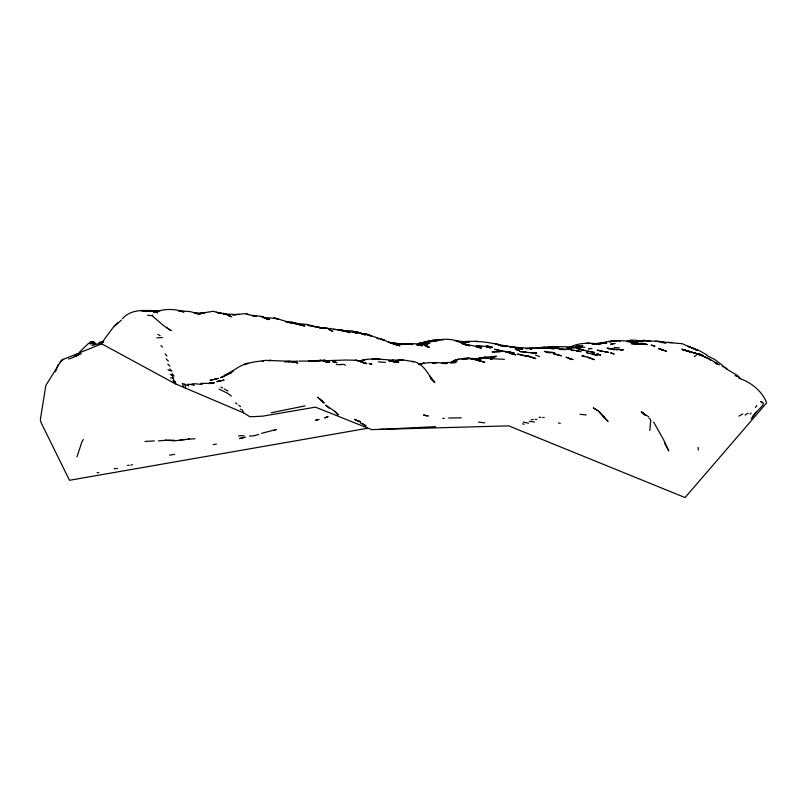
<?xml version="1.0" encoding="UTF-8"?>
<svg xmlns="http://www.w3.org/2000/svg" width="807" height="807" viewBox="0 0 807 807"><rect width="100%" height="100%" fill="white"/><g stroke="black" fill="none" stroke-linecap="round" stroke-linejoin="round"><path stroke-width="1.21" d="M649.817 430.504L650.724 420.447M76.998 456.853L81.88 441.893L83.373 439.462M55.461 371.795L58.245 364.502M739.333 378.412C750.833 382.044 762.383 391.334 766.65 402.885L685.062 497.566L508.723 425.864L371.634 429.627L315.466 407.152L262.356 416.2L249.908 416.755L243.512 412.811L175.149 383.708L102.519 344.276L100.361 344.377L61.675 360.013L45.868 385.403L40.35 419.519L40.915 422.283L69.503 480.286L367.599 428.255M756.845 405.528L755.413 407.474M756.32 411.984L751.186 418.914M750.157 414.142L751.055 413.063M752.356 416.664L762.554 405.487L763.533 403.197L760.708 401.493L762.232 402.239M122.452 318.674C130.946 308.93 145.068 309.888 156.709 311.492L151.575 311.018L159.988 310.816M114.039 326.25L118.195 322.427M79.409 352.195L88.094 343.843L91.201 341.543L93.309 341.926M121.433 320.046L113.101 327.501L101.591 343.086L103.76 341.331L101.42 342.703L103.125 342.148M60.071 362.01L63.582 359.226M738.849 416.119L742.854 413.93M147.57 315.325L151.988 315.598L152.816 314.992M450.326 362.797C459.183 357.017 470.804 357.905 480.801 359.438L476.503 358.822M694.212 356.492L696.199 355.433M748.23 413.174L745.083 415.08M451.002 362.555L452.888 361.425L451.627 362.121M450.629 362.726L457.266 359.508L451.94 361.808M80.165 353.617L73.235 357.43L68.454 359.054M233.284 371.25L225.415 375.265L240.234 366.156L246.034 363.765L253.953 361.99L265.725 360.346L294.969 361.445L291.801 361.98M77.997 355.019L75.444 356.371L77.936 355.08M231.599 372.259L224.84 375.104L226.646 374.559M228.462 373.944L231.589 372.461M569.187 347.646C578.145 342.672 588.474 342.733 598.33 343.893L592.106 344.206M419.337 343.389L417.481 343.974L421.173 342.864L417.623 343.913M74.224 356.523L81.154 353.668M188.243 438.917L189.363 438.423M361.445 360.638L365.46 359.458L361.445 360.638C371.654 357.35 382.629 359.851 393.14 360.083M570.287 347.434L572.456 346.546L571.326 346.96M429.092 341.775L435.023 340.715L421.284 344.145M595.969 344.286L599.672 343.419L594.537 344.206M452.878 362.333L451.476 362.878L456.772 361.516L452.112 362.525M530.875 348.906L531.389 348.715M426.812 342.279L421.103 344.115M420.881 344.317L427.841 342.097L422.162 343.943M621.219 350.329L623.579 349.542L620.613 350.036M417.481 343.974L435.487 339.727L443.204 339.959M531.853 348.553L529.997 349.159L532.186 348.563M274.319 430.081L276.307 429.485L261.589 433.339M258.744 434.398L253.701 435.871L249.484 436.002M627.442 341.25L630.519 340.413L628.3 340.988M262.174 361.092L263.889 360.638L263.082 360.83M208.882 383.658L214.117 382.841L209.184 383.204M479.721 358.379L485.229 357.249L477.683 358.792M419.862 364.028L423.988 363.18L419.862 364.028C428.578 362.05 437.767 362.242 446.574 363.564L442.095 363.443M627.917 341.23L632.466 340.423M98.888 343.157L102.963 342.128M231.135 372.652L229.46 373.076L231.256 372.733M629.964 340.705L628.078 341.179L632.123 340.443M271.283 412.73L305.066 405.871M617.829 340.594L620.25 340.786L614.732 341.109L616.276 341.089M245.469 437.132L239.649 438.534L243.764 437.545M292.366 361.768L297.722 361.022M570.549 347.323L571.87 347.01M627.745 340.988L632.88 340.14L644.47 340.978M628.592 340.786L630.892 340.251M480.609 358.56L488.709 357.511L474.123 358.752M157.94 311.139C166.363 308.698 175.674 308.93 183.905 311.966L178.559 311.008M298.993 361.122L320.682 360.981M192.671 384.051L190.623 384.505L194.215 385.191L192.671 384.051L194.981 383.728L202.103 384.505M421.688 344.246L428.638 343.116L416.331 344.539L419.973 343.974M482.364 358.046L478.561 358.58L485.249 357.098L494.409 356.855L491.342 357.138M538.652 348.231L540.589 347.837L539.167 347.999M645.822 341.159L658.018 341.129L665.946 342.995L660.187 342.027M200.217 313.449L213.139 311.29L221.653 313.469L219.171 312.834M479.772 358.5L483.958 357.662M418.551 364.361L420.608 363.947L418.793 364.3M202.759 313.53L204.554 313.187L195.233 312.894M437.676 340.867L426.943 341.734L438.625 340.14L433.924 340.958C443.325 338.385 453.605 338.405 462.28 343.338L461.11 342.904L469.704 345.588L468.01 345.154M174.635 454.371L169.561 455.158M130.815 465.054L132.479 464.741M418.268 364.169L422.011 363.584M463.823 358.722L469.351 358.459L461.705 358.732L468.928 358.671M462.179 359.014L466.133 358.469M340.393 364.431L344.206 364.421L345.366 365.4M184.985 439.583L173.727 440.884L168.855 440.289M626.989 341.744L629.904 341.25L627.987 341.553M600.741 343.066L611.595 340.816L615.479 340.847M448.672 418.036L461.211 417.804M326.109 361.334L328.711 362.444L320.561 360.315L310.584 361.153L323.99 360.245L329.528 361.475L323.99 360.245L327.4 360.739L324.939 360.729L345.86 360.013L356.482 360.295L362.303 361.455L360.618 361.334M593.538 344.266L603.555 343.217L594.103 344.256M525.982 348.785L542.193 347.585L540.216 347.646M427.307 341.684L429.385 341.361M639.487 343.651L635.513 343.772L642.11 343.237L647.264 344.65L644.743 343.923L646.014 344.256L631.256 343.6L635.27 344.276M598.501 343.611L602.446 342.995L592.974 343.782M543.666 348.14L549.073 348.029M371.926 359.428L380.319 359.367L372.713 359.256M216.417 444.153L213.098 444.607M397.659 344.185L412.468 344.105M406.657 344.034L415.121 343.701L422.374 345.86L417.118 344.66M554.843 347.403L558.868 347.01L547.56 346.929L538.804 347.767L542.788 347.494M483.332 357.915L486.268 357.501M200.943 313.53L203.556 313.166L200.257 313.55M453.423 362.807L455.662 362.514L447.643 362.474L441.56 363.402M311.22 361.163L313.328 360.89L310.584 361.153M141.84 311.149L147.631 310.917L143 311.099M636.723 344.175L643.441 343.873M418.218 344.71L419.136 344.609L416.866 344.871L419.559 344.549M595.011 343.994L597.412 343.711M531.278 419.721L533.256 419.489M421.809 344.942L427.871 344.266L417.542 344.448M99.483 343.53L91.907 345.507L95.872 343.217L89.95 343.792L94.57 342.158L91.201 341.543M117.449 468.403L114.029 468.796M539.429 347.817L544.725 347.181M211.848 383.093L214.117 382.841M467.344 341.512L463.773 342.017L469.603 341.684L467.818 341.543M642.372 340.372L644.803 340.483L636.299 340.816M419.065 364.593L421.183 364.371L419.277 364.512M180.062 439.936L194.931 438.726M154.288 440.925L145.048 441.449M406.092 344.145L412.71 344.528L408.957 343.863L396.822 343.933M238.983 314.367L232.759 314.891L244.763 313.681L256.535 316.505L251.875 315.668M598.723 343.752L601.144 343.52M478.561 358.58L479.146 358.52M238.489 435.941L240.244 435.78M385.03 429.173L380.057 429.223M492.573 356.664L496.517 356.341L490.858 356.815L494.812 356.452M539.005 417.39L540.791 417.219M97.092 472.72L98.827 472.569M396.348 360.759L401.604 360.225L392.666 360.053M442.791 418.47L444.304 418.339M127.425 465.417L129.15 465.276M432.441 340.968L430.847 341.099M533.286 348.301L520.253 347.736L505.343 346.011M396.923 360.699L399.051 360.527L395.46 360.668L403.086 359.962L413.598 361.657L412.084 361.465C421.113 362 426.429 370.806 430.867 377.636L429.526 375.638M527.627 348.483L539.732 348.099M739.202 377.505L738.556 377.555L740.271 378.544L738.778 376.778L736.014 375.618L737.86 375.739L726.825 369.192M446.796 363.311L444.899 363.432L447.058 363.301M262.598 317.464L275.873 318.362L289.945 322.487L285.88 321.711L297.44 324.061L288.845 322.578M579.981 414.314L586.255 414.949M386.694 429.052L435.679 426.661M200.842 383.365L207.843 383.345M627.311 341.351L638.347 341.825L634.161 342.158M605.149 343.106L604.362 343.157L606.753 343.015L600.368 343.59L602.022 343.59M287.1 322.104L292.709 322.296L298.136 323.93L295.745 323.415M156.84 337.871L162.449 337.558M584.883 347.313L561.238 346.677L547.913 347.413M158.354 440.894L166.898 440.198M174.423 440.249L165.324 440.239M425.945 343.348L429.647 343.177L428.305 343.237M542.112 348.331L540.478 348.412L547.549 347.746L570.509 349.592L580.949 351.63L577.489 351.005M340.877 364.794L336.408 364.461M99.19 342.249L102.741 342.087M236.572 314.508L223.62 314.024M567.926 347.635L572.032 348.17L566.453 347.666L568.501 347.615M559.392 349.461L562.893 349.492L560.865 349.421M505.232 351.923L511.164 352.336L507.744 351.731L506.08 351.66L514.301 353.184L494.58 349.3L502.741 351.57L500.32 351.005M253.005 315.376L261.175 316.405L268.62 319.612L264.202 317.565L269.619 319.32L264.282 318.22L265.735 318.402M461.523 342.148L463.319 342.107L461.322 342.097M467.354 358.56L462.966 358.651L468.605 358.227L472.741 359.266L470.975 358.893M621.995 349.895L622.792 349.885L610.364 348.765L612.715 349.028M504.375 359.327L487.307 358.429M339.051 330.315L352.175 330.941L357.945 332.373L355.887 331.667M640.536 340.756L638.64 340.786L643.28 340.958M461.14 342.36L468.837 342.148L455.168 340.796M529.372 421.335L534.446 421.99M638.256 343.691L642.16 343.853M427.024 416.019L423.534 415.02L428.608 415.998M572.859 347.938L579.164 347.857M438.978 340.342L436.537 340.332L438.796 340.352M458.003 341.684L464.338 341.664L462.633 341.714C475.111 340.604 488.185 341.855 500.239 345.144L498.575 344.791M390.891 342.783L395.248 342.904L400.333 344.266L398.113 343.863M304.875 324.747L303.2 324.707L303.886 324.807M289.057 361.829L284.548 361.718L289.602 361.264L297.773 362.928L294.787 362.242L297.258 362.535L295.372 362.313M548.589 347.797L547.973 347.777L551.978 348.392L542.566 347.696L551.373 348.221M644.279 340.453L650.361 341.018M655.334 341.311L682.389 343.752L697.752 350.571L695.392 349.411M179.194 310.796L190.371 311.623L200.086 314.427L194.769 313.076M478.511 422.061L484.765 422.848M511.275 347.06L514.927 347.282M667.853 342.42L672.493 342.612M619.403 340.725L628.703 341.018L636.148 342.864L631.427 342.148M535.162 419.458L536.867 419.519M629.127 341.462L629.813 341.492M663.778 342.491L660.812 342.37L663.142 342.622M333.594 329.427L337.659 329.629M399.102 344.175L397.548 344.105L400.484 343.762L396.822 343.651M548.003 352.76L554.379 352.598L544.392 351.408L547.096 352.417M565.808 349.703L562.318 349.471M524.096 355.826L529.2 356.462L517.519 354.102L523.279 355.554M636.693 341.926L637.298 341.956L635.099 341.805M619.443 347.948L614.329 347.424M522.21 348.099L516.783 347.514M311.391 326.189L324.817 328.288L320.177 327.743M288.452 361.818L290.681 361.97M506.836 346.425L500.784 345.608L505.374 346.163M319.794 327.662L327.592 328.267M511.235 347.242L513.05 347.373M613.27 349.381L612.281 349.3L614.732 349.794M476.14 341.482L475.252 341.401L477.774 341.633M587.092 351.317L588.606 351.448M586.8 343.076L590.623 343.419M542.677 417.441L544.221 417.582M614.218 349.179L607.066 348.13L609.396 348.876L608.024 348.442M170.549 377.868L173.101 378.12L173.777 380.319L175.613 382.407L173.051 380.965L175.946 383.991M526.073 352.074L519.829 351.539L534.839 353.143L530.32 352.518M385.353 362.444L378.392 361.829M339.001 330.224L347.05 331.314L350.258 332.686L339.293 329.75M486.55 347.171L491.049 347.867L485.098 346.354L476.362 345.749L482.374 346.657M476.17 346.919L481.386 348.13L475.03 346.112L464.943 344.276M224.124 314.115L228.805 314.901L216.569 312.44M216.357 312.42L221.017 313.086L220.513 312.995M329.347 328.348L345.436 331.203M244.188 435.871L241.051 435.609M576.601 350.995L578.932 351.287M516.773 347.978L518.558 348.21M495.155 344.004L507.109 346.485L504.849 346.052M293.345 323.022L294.979 323.234L292.527 322.992L307.084 324.515L321.811 328.086L319.481 327.703M343.964 331.021L348.957 331.828L346.455 331.405M490.464 359.276L492.038 359.488M571.356 350.329L573.404 350.611M523.249 422.111L528.635 423.231M392.373 361.465L398.779 362.353L388.641 360.759L390.507 361.092M550.525 348.432L553.915 349.048M615.701 349.592L617.658 349.895M495.508 343.953L499.029 344.528M307.588 325.362L309.616 325.675M519.163 348.705L522.785 349.411L502.448 345.285L506.11 346.607M317.726 327.188L315.991 326.906L320.056 327.592M325.009 361.586L329.206 362.494L323.345 360.81M604.403 351.62L608.569 352.407L597.16 350.137L602.264 351.408M471.631 359.044L474.264 359.498L471.137 358.913M390.417 342.874L398.416 345.487L368.113 334.562L360.8 333.341M320.561 360.315L322.124 360.588M247.174 314.256L246.639 314.155L248.99 314.609M584.026 350.389L576.531 348.321L584.893 350.561M505.081 346.102L507.109 346.485M462.34 343.54L469.412 345.83M590.643 351.771L594.658 352.568L581.635 349.885L582.967 350.601M368.113 334.562L364.31 333.876L371.684 336.005M347.323 331.717L349.754 332.242L346.738 331.475M475.797 359.68L473.225 359.105L484.745 362.232L475.797 359.68L479.751 361.193M325.635 328.62L320.621 327.581L327.4 328.298L332.817 331.405L328.984 329.498M587.597 357.43L594.305 359.7L588.646 357.299L581.867 355.705L585.378 356.785M357.491 332.212L365.147 334.875L357.491 332.212L364.714 334.481L361.092 333.392M490.565 346.899L492.512 347.363L486.399 345.749L490.404 346.859M706.912 355.494L715.113 359.72L723.052 365.853M467.162 344.932L463.521 343.923M719.451 364.905L708.102 358.237L693.899 352.76L696.915 353.9M369.243 335.319L371.381 335.873L367.72 334.915M191.703 384.495L187.638 384.293L188.646 385.958L182.422 383.446L183.461 386.866M697.914 354.283L701.949 355.332L708.183 358.701M688.482 351.247L685.748 350.531L698.257 354.041L681.915 349.179L691.175 352.336L688.482 351.247L689.753 351.761M388.147 342.188L395.38 344.216L391.788 343.146M558.454 422.888L560.28 423.382M462.714 343.752L466.496 344.801M345.729 331.223L341.754 330.103L345.729 331.223L344.135 330.668M499.654 345.245L501.359 345.729L497.495 344.438M308.95 325.443L311.946 326.3M735.137 375.628L737.85 376.405M522.573 423.816L524.106 424.27M167.967 369.899L171.992 371.17L169.742 368.97M535.434 355.171L539.469 356.462M324.939 361.092L327.652 361.99M690.55 347.323L687.957 346.334L698.6 350.278L706.74 354.787M691.357 347.635L692.971 348.241M463.248 343.883L465.982 344.932M593.781 354.576L594.487 354.848L586.417 352.528L587.708 353.083M219.121 389.095L228.008 393.523L231.357 396.116M360.346 423.029L364.33 424.936M498.676 350.42L500.996 351.398M692.164 347.938L696.128 349.774M378.654 338.99L377.02 338.284M224.417 388.984L227.988 391.002M360.638 421.9L358.469 420.79L360.204 421.96M220.947 387.098L222.702 388.026M240.516 409.109L242.574 410.228L243.512 412.811M722.154 366.136L727.369 369.182M157.819 334.29L160.179 335.732M717.403 363.786L715.093 362.373L716.949 363.533M166.807 327.864L171.175 330.658L163.327 325.443L151.988 315.598M235.452 402.834L237.177 403.944M648.788 416.836L641.232 411.822L645.217 415.141M648.899 418.157L650.331 419.085L650.634 421.032M709.081 359.145L711.058 360.457M364.028 424.593L366.096 426.035L362.323 423.292M715.184 362.928L717.1 364.33M238.822 405.225L240.547 406.557M430.444 378.533L433.954 381.398L431.513 379.3M724.676 367.114L726.31 368.426M320.803 400.191L324.192 402.996L317.665 397.185L322.598 401.745L319.34 398.809L321.045 400.393M338.214 414.576L334.915 411.388L325.725 405.164L329.014 408.16M434.166 381.64L431.664 378.957L434.761 382.669L430.242 376.708M160.926 345.578L162.59 347.151M167.806 364.098L169.954 366.156M645.307 415.181L642.352 412.286L644.379 414.606M604.08 417.31L608.044 421.506L597.816 410.36L603.031 416.16M166.262 358.994L168.36 361.082M165.052 353.92L167.029 355.978M172.173 373.661L174.1 375.951L170.418 374.327L172.617 375.931L173.101 378.12M602.98 415.484L604.715 417.663L604.08 416.856M653.66 422.111L663.566 439.684L668.781 450.911L664.393 442.872M184.884 384.112L185.59 387.784M698.055 447.381L698.398 450.124M229.733 373.227L224.013 376.163L229.733 373.227M327.874 416.664L324.918 417.844L327.874 416.664M224.366 376.153L220.583 377.626L224.366 376.153M318.795 419.418L315.598 420.326L318.795 419.418M456.076 359.861L454.512 360.436L458.901 359.206L456.076 359.861M218.384 378.422L210.284 380.238L218.384 378.422M245.832 363.947L244.017 364.542L248.102 363.261L245.832 363.947M218.848 381.086L216.801 381.701L224.094 380.107L218.848 381.086M428.356 341.331L424.754 342.017L433.813 340.292L428.356 341.331M423.403 342.45L421.557 342.985L425.067 342.047L423.403 342.45M210.677 382.911L208.569 383.466L212.594 382.457L210.677 382.911M426.772 341.623L424.926 342.047L428.507 341.26L426.772 341.623M401.099 360.023L397.357 360.658L403.086 359.962L401.099 360.023M639.8 340.907L637.903 341.28L641.968 340.534L639.8 340.907M614.873 343.449L610.889 344.165L614.873 343.449M578.185 345.981L575.905 346.374L582.856 345.588L578.185 345.981M434.701 362.777L432.643 363.11L436.859 362.656L434.691 362.767M611.545 341.492L609.255 341.845L613.159 341.27L611.545 341.492M500.38 351.59L492.27 351.913L500.38 351.59M270.204 360.436L268.348 360.658L271.031 360.366L270.204 360.436M317.232 360.719L312.854 361.183L317.232 360.719M590.411 348.584L588.343 348.775L591.995 348.463L590.411 348.584M493.713 356.765L491.392 356.956L495.427 356.654L493.713 356.765M102.852 342.41L100.542 342.572L102.872 342.501M599.581 343.732L595.556 343.974L599.581 343.732M582.119 347.353L578.548 347.474L582.119 347.353M410.501 343.802L408.211 343.812L412.004 343.923L410.501 343.802M536.625 353.042L532.348 352.649L536.625 353.042M392.081 343.268L390.568 343.207L394.371 343.389L392.081 343.268M357.43 360.547L354.858 360.336L359.095 360.699L357.43 360.547M150.939 310.927L147.328 310.604L152.705 311.149L157.758 312.823L149.275 310.402L155.973 312.359L150.939 310.927M309.485 361.062L308.476 360.951L311.149 361.274L309.485 361.062M276.216 318.563L273.775 318.14L278.153 318.957L276.216 318.563M293.667 322.699L291.156 322.265L299.982 324.606L293.667 322.699M370.332 363.755L369.142 363.543L371.856 364.058L370.332 363.755M515.774 354.818L509.318 353.143L515.774 354.818M630.681 341.805L628.179 341.351L635.734 343.348L630.681 341.805M528.454 356.23L525.922 355.726L535.787 358.56L528.454 356.23M335.44 362.202L332.676 361.607L336.902 362.666L335.44 362.202M581.141 349.522L579.123 349.088L582.533 350.117L581.141 349.522M303.16 325.564L296.845 323.91L304.814 326.058L302.423 325.352L303.16 325.564M426.772 345.9L424.492 345.396L428.053 346.314L426.772 345.9M394.22 361.748L389.71 360.648L394.22 361.748M653.811 345.739L651.188 345.144L654.971 346.112L653.811 345.739M555.529 354.233L553.309 353.728L561.299 355.796L555.529 354.233M365.944 363.291L361.677 362.101L365.944 363.291M354.727 332.423L352.195 331.828L357.652 333.291L351.287 331.485L356.21 332.777L354.727 332.423M631.064 341.593L628.703 341.018L632.395 342.128L631.064 341.593M685.123 350.309L682.258 349.613L686.172 350.672L685.123 350.309M225.274 313.913L222.873 313.298L227.019 314.468L225.274 313.913M572.899 359.529L568.794 358.379L572.899 359.529M612.634 353.466L610.606 352.921L614.177 354.001L612.634 353.466M360.83 361.647L358.258 360.971L362.383 362.151L360.83 361.647M364.935 363.019L362.434 362.363L366.741 363.715L364.935 363.019M465.034 344.175L462.492 343.489L466.063 344.478L465.034 344.175M399.788 345.719L396.217 344.72L399.788 345.719M594.567 354.334L592.58 353.748L597.876 355.534L594.567 354.334M661.508 349.582L658.936 348.816L666.582 351.257L658.956 348.614L662.84 350.056L661.508 349.582M262.729 316.879L261.175 316.405L264.999 317.787L262.729 316.879M383.002 339.646L380.924 339.001L384.455 340.191L383.002 339.646M570.166 358.691L566.171 357.249L570.166 358.691M363.917 362.646L359.902 361.254L363.917 362.646M428.315 347.04L426.136 346.324L429.657 347.504L428.315 347.04M519.476 350.652L515.481 349.239L519.476 350.652M230.166 316.193L227.614 315.234L231.76 316.828L230.166 316.193M600.398 355.06L597.119 353.779L600.398 355.06M701.303 354.717L699.044 353.839L703.018 355.605L701.303 354.717M356.755 420.386L354.515 419.347L358.621 421.284L356.755 420.386M596.988 410.218L593.407 407.938L596.988 410.218M336.499 413.093L334.915 411.388L338.103 414.889L336.499 413.093"/></g></svg>
